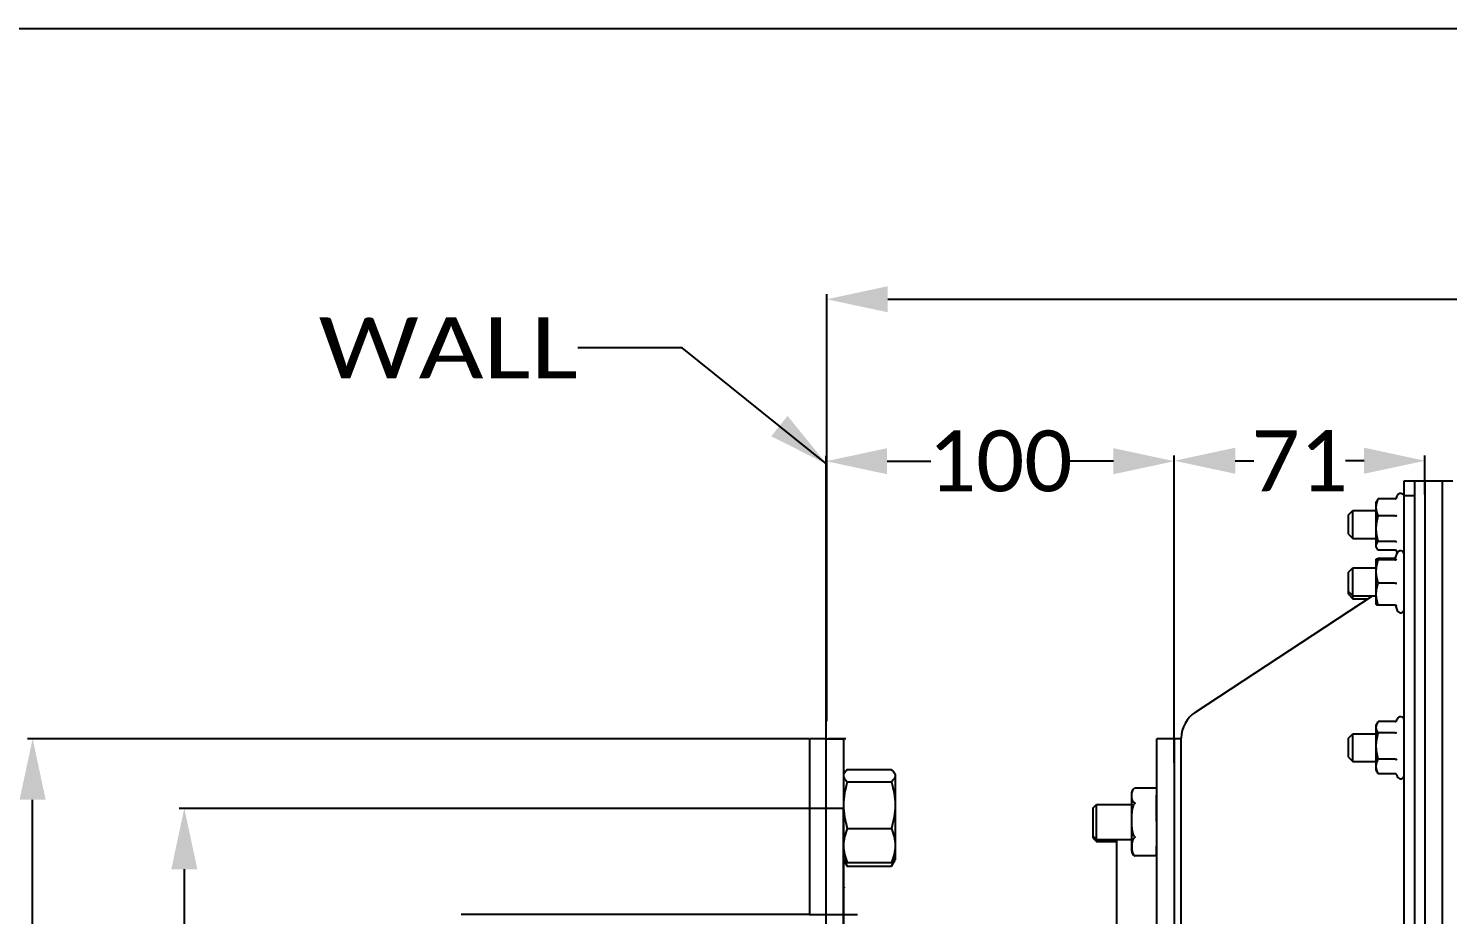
# Model space of a CAD drawing. Header units: millimetres. Extents: x 233 to 4124, y -943 to 2529.
# Drawn here: x 1092.4 to 1500, y 2274.1 to 2528.5 of the extents above; entities that cross this region are included whole.
import ezdxf
from ezdxf.enums import TextEntityAlignment as Align

# ---------------------------------------------------------------- set-up
doc = ezdxf.new("R2010")
doc.units = ezdxf.units.MM
doc.header["$LTSCALE"] = 115.5
doc.header["$PDMODE"] = 3
doc.header["$PDSIZE"] = 8
doc.layers.get('0').update_dxf_attribs({"linetype": 'CONTINUOUS'})
doc.layers.get('Defpoints').update_dxf_attribs({"linetype": 'CONTINUOUS'})
doc.layers.add('00_BUW_DATUM', color=7, linetype='CONTINUOUS')
doc.styles.get("Standard").update_dxf_attribs({"font": 'calibri.ttf'})
doc.dimstyles.new('DIMSTYLE_1', dxfattribs={"dimtxt": 17.5, "dimasz": 17.5, "dimexe": 1.5, "dimexo": 1, "dimgap": 0.875, "dimtad": 1, "dimdec": 0, "dimdsep": 46, "dimtxsty": 'Standard', "dimblk": '_FILLED', "dimblk1": '_FILLED', "dimblk2": '_FILLED', "dimcen": 0.09, "dimazin": 2, "dimtp": 0.01, "dimtm": 0.01, "dimtfac": 1, "dimtdec": 0, "dimtofl": 0, "dimtmove": 0, "dimatfit": 3, "dimldrblk": '_FILLED', "dimfxl": 1, "dimtolj": 1, "dimarcsym": 0})
doc.dimstyles.new('DIMSTYLE_3', dxfattribs={"dimtxt": 17.5, "dimasz": 17.5, "dimexe": 1.5, "dimexo": 1, "dimgap": 0.875, "dimtad": 1, "dimdsep": 46, "dimtxsty": 'Standard', "dimblk": '_FILLED', "dimblk1": '_FILLED', "dimblk2": '_FILLED', "dimcen": 0.09, "dimazin": 2, "dimtp": 0.01, "dimtm": 0.01, "dimtfac": 1, "dimtofl": 0, "dimtmove": 0, "dimatfit": 3, "dimldrblk": '_FILLED', "dimfxl": 1, "dimtolj": 1, "dimarcsym": 0})
doc.dimstyles.get("Standard").update_dxf_attribs({"dimtxt": 17.5, "dimasz": 17.5, "dimexe": 1.5, "dimexo": 1, "dimtad": 1, "dimdsep": 46, "dimtxsty": 'Standard', "dimblk": '_FILLED', "dimblk1": '_FILLED', "dimblk2": '_FILLED', "dimcen": 0.09, "dimazin": 2, "dimtol": 1, "dimtp": 0.01, "dimtm": 0.01, "dimtfac": 1, "dimtofl": 0, "dimtmove": 0, "dimatfit": 3, "dimldrblk": '_FILLED', "dimfxl": 1, "dimtolj": 1, "dimarcsym": 0})

# ---------------------------------------------------------------- blocks, each defined once
blk = doc.blocks.new('_FILLED')
at = {"color": 0, "linetype": 'ByBlock'}
blk.add_solid([(0, 0), (-1, 0.214), (-1, -0.214)], dxfattribs=at)
blk = doc.blocks.new('*D1')
at = {"color": 0, "linetype": 'Continuous', "lineweight": -2}
for p, q in [((1321.74, 2329.59), (1321.74, 2452.27)), ((1339.24, 2450.77), (1963.09, 2450.77)), ((1980.59, 2379.57), (1980.59, 2452.27))]:
    blk.add_line(p, q, dxfattribs=at)
at = {"layer": 'Defpoints', "color": 0}
for p in [(1980.59, 2450.77), (1980.59, 2378.57), (1321.74, 2328.59)]:
    blk.add_point(p, dxfattribs=at)
at = {"color": 0, "linetype": 'ByBlock', "lineweight": -2, "xscale": 17.5, "yscale": 17.5, "zscale": 17.5, "rotation": 180}
blk.add_blockref('_FILLED', (1321.74, 2450.77), dxfattribs=at)
at = {"color": 0, "linetype": 'ByBlock', "lineweight": -2, "xscale": 17.5, "yscale": 17.5, "zscale": 17.5}
blk.add_blockref('_FILLED', (1980.59, 2450.77), dxfattribs=at)
at = {"color": 0, "insert": (1670.66, 2474.98), "char_height": 17.5, "attachment_point": 2, "line_spacing_factor": 0.9}
blk.add_mtext('\\A1;659', dxfattribs=at)
blk = doc.blocks.new('*D8')
at = {"color": 0, "linetype": 'Continuous', "lineweight": -2}
for p, q in [((1316.54, 2324.59), (1092.1, 2324.59)), ((1093.6, 2022.09), (1093.6, 2307.09)), ((1316.54, 2004.59), (1092.1, 2004.59))]:
    blk.add_line(p, q, dxfattribs=at)
at = {"layer": 'Defpoints', "color": 0}
for p in [(1093.6, 2324.59), (1317.54, 2324.59), (1317.54, 2004.59)]:
    blk.add_point(p, dxfattribs=at)
at = {"color": 0, "linetype": 'ByBlock', "lineweight": -2, "xscale": 17.5, "yscale": 17.5, "zscale": 17.5}
for p, rotation in [((1093.6, 2324.59), 90), ((1093.6, 2004.59), 270)]:
    blk.add_blockref('_FILLED', p, dxfattribs=dict(at, rotation=rotation))
at = {"color": 0, "insert": (1069.39, 2176.26), "char_height": 17.5, "attachment_point": 2, "rotation": 90, "line_spacing_factor": 0.9}
blk.add_mtext('\\A1;%%c320', dxfattribs=at)
blk = doc.blocks.new('*D24')
at = {"color": 0, "linetype": 'Continuous', "lineweight": -2}
for p, q in [((1296.54, 2304.59), (1135.67, 2304.59)), ((1137.17, 2287.09), (1137.17, 2042.09)), ((1346.16, 2024.59), (1135.67, 2024.59))]:
    blk.add_line(p, q, dxfattribs=at)
at = {"layer": 'Defpoints', "color": 0}
for p in [(1297.54, 2304.59), (1137.17, 2024.59), (1347.16, 2024.59)]:
    blk.add_point(p, dxfattribs=at)
at = {"color": 0, "linetype": 'ByBlock', "lineweight": -2, "xscale": 17.5, "yscale": 17.5, "zscale": 17.5}
for p, rotation in [((1137.17, 2304.59), 90), ((1137.17, 2024.59), 270)]:
    blk.add_blockref('_FILLED', p, dxfattribs=dict(at, rotation=rotation))
at = {"color": 0, "insert": (1112.97, 2176.61), "char_height": 17.5, "attachment_point": 2, "rotation": 90, "line_spacing_factor": 0.9}
blk.add_mtext('\\A1;%%c280', dxfattribs=at)
blk = doc.blocks.new('*D28')
at = {"color": 0, "lineweight": -2}
for p, q in [((1321.54, 2314.96), (1321.54, 2405.77)), ((1421.54, 2317.64), (1421.54, 2405.77)), ((1339.04, 2404.27), (1351.61, 2404.27)), ((1404.04, 2404.27), (1391.48, 2404.27))]:
    blk.add_line(p, q, dxfattribs=at)
at = {"layer": 'Defpoints', "color": 0}
for p in [(1421.54, 2404.27), (1421.54, 2316.64), (1321.54, 2313.96)]:
    blk.add_point(p, dxfattribs=at)
at = {"color": 0, "linetype": 'ByBlock', "lineweight": -2, "xscale": 17.5, "yscale": 17.5, "zscale": 17.5, "rotation": 180}
blk.add_blockref('_FILLED', (1321.54, 2404.27), dxfattribs=at)
at = {"color": 0, "linetype": 'ByBlock', "lineweight": -2, "xscale": 17.5, "yscale": 17.5, "zscale": 17.5}
blk.add_blockref('_FILLED', (1421.54, 2404.27), dxfattribs=at)
at = {"color": 0, "insert": (1371.54, 2404.27), "char_height": 17.5, "attachment_point": 5}
blk.add_mtext('\\A1;\\A1;100', dxfattribs=at)
blk = doc.blocks.new('*D29')
at = {"color": 0, "lineweight": -2}
for p, q in [((1421.54, 2317.64), (1421.54, 2405.9)), ((1493.54, 2394.7), (1493.54, 2405.9)), ((1439.04, 2404.4), (1444.36, 2404.4)), ((1476.04, 2404.4), (1470.73, 2404.4))]:
    blk.add_line(p, q, dxfattribs=at)
at = {"layer": 'Defpoints', "color": 0}
for p in [(1421.54, 2404.4), (1493.54, 2393.7), (1421.54, 2316.64)]:
    blk.add_point(p, dxfattribs=at)
at = {"color": 0, "linetype": 'ByBlock', "lineweight": -2, "xscale": 17.5, "yscale": 17.5, "zscale": 17.5, "rotation": 180}
blk.add_blockref('_FILLED', (1421.54, 2404.4), dxfattribs=at)
at = {"color": 0, "linetype": 'ByBlock', "lineweight": -2, "xscale": 17.5, "yscale": 17.5, "zscale": 17.5}
blk.add_blockref('_FILLED', (1493.54, 2404.4), dxfattribs=at)
at = {"color": 0, "insert": (1457.54, 2404.4), "char_height": 17.5, "attachment_point": 5}
blk.add_mtext('\\A1;\\A1;71', dxfattribs=at)

msp = doc.modelspace()

# ---------------------------------------------------------------- linework, layer by layer
at = {"linetype": 'Continuous'}
for p, q in [((233.36653, 2528.53946), (2074.57413, 2528.53946)), ((1487.5411, 1930.59056), (1487.5411, 2398.59056)), ((1487.5411, 2398.59056), (1498.5411, 2398.59056)), ((1490.5411, 2398.59056), (1490.5411, 1930.59056)), ((1493.5411, 2398.59056), (1493.5411, 1930.59056)), ((1498.5411, 1930.58285), (1498.5411, 2398.59827)), ((1498.5411, 2398.59827), (1501.5411, 2398.59827)), ((1479.5411, 2392.58772), (1479.76742, 2392.97973)), ((1484.93404, 2393.46561), (1480.12165, 2393.46561)), ((1485.33388, 2393.6669), (1485.57672, 2394.3341)), ((1485.41562, 2393.77818), (1485.45498, 2393.86502)), ((1490.5411, 2394.3225), (1487.5411, 2394.3225)), ((1471.5411, 2388.83772), (1472.7911, 2390.08772)), ((1472.7911, 2382.08772), (1472.7911, 2390.08772)), ((1472.7911, 2390.08772), (1479.5411, 2390.08772)), ((1479.5411, 2379.58772), (1479.5411, 2392.58772)), ((1471.5411, 2383.33772), (1471.5411, 2388.83772)), ((1484.93404, 2388.58292), (1480.12165, 2388.58292)), ((1471.5411, 2383.33772), (1472.7911, 2382.08772)), ((1472.7911, 2382.08772), (1479.5411, 2382.08772)), ((1484.93404, 2381.20503), (1480.12165, 2381.20503)), ((1479.5411, 2379.58772), (1479.76742, 2379.19572)), ((1484.93404, 2378.70983), (1480.12165, 2378.70983)), ((1485.06458, 2376.49567), (1485.57672, 2377.90277)), ((1485.21458, 2378.83635), (1485.56555, 2377.87206)), ((1485.21522, 2378.83685), (1485.21537, 2378.83643)), ((1471.5411, 2372.40639), (1472.7911, 2373.65639)), ((1472.7911, 2364.79811), (1472.7911, 2373.65639)), ((1472.7911, 2373.65639), (1479.5411, 2373.65639)), ((1479.5411, 2376.14699), (1479.54667, 2376.16582)), ((1479.5411, 2363.1564), (1479.5411, 2376.14699)), ((1484.93404, 2376.34881), (1480.12165, 2376.34881)), ((1484.93404, 2375.94518), (1480.12165, 2375.94518)), ((1485.06488, 2376.49555), (1485.06444, 2376.49438)), ((1471.5411, 2366.04811), (1471.5411, 2372.40639)), ((1484.93404, 2369.25277), (1480.12165, 2369.25277)), ((1427.60074, 2332.25659), (1478.45953, 2365.65639)), ((1471.5411, 2366.90639), (1472.7911, 2365.65639)), ((1471.5411, 2366.04811), (1472.7911, 2364.79811)), ((1472.7911, 2365.65639), (1479.5411, 2365.65639)), ((1472.7911, 2364.79811), (1477.1526, 2364.79811)), ((1479.5411, 2363.1564), (1479.54653, 2363.14698)), ((1484.93404, 2362.96399), (1480.12165, 2362.96399)), ((1485.06487, 2362.81725), (1485.06444, 2362.81841)), ((1485.06458, 2362.81713), (1485.57672, 2361.41003)), ((1479.5411, 2328.50566), (1479.949, 2329.21216)), ((1479.5411, 2315.50566), (1479.5411, 2328.50566)), ((1479.94902, 2329.21216), (1480.12165, 2329.48892)), ((1484.93404, 2329.48892), (1480.12165, 2329.48892)), ((1485.33776, 2329.59548), (1485.57672, 2330.25203)), ((1485.34083, 2329.60266), (1485.33833, 2329.59575)), ((1316.73652, 2324.59571), (1316.73652, 2274.09571)), ((1321.73652, 2324.59571), (1316.73652, 2324.59571)), ((1321.5411, 2004.59056), (1321.5411, 2324.59056)), ((1321.5411, 2324.59056), (1326.5411, 2324.59056)), ((1327.19842, 2324.59056), (1322.19842, 2324.59056)), ((1326.5411, 2324.59056), (1326.5411, 2004.59056)), ((1416.5411, 2004.59056), (1416.5411, 2324.59056)), ((1423.5411, 2324.59056), (1416.5411, 2324.59056)), ((1421.5411, 2324.59056), (1421.5411, 2004.59056)), ((1423.5411, 2004.44735), (1423.5411, 2324.73377)), ((1471.5411, 2324.75565), (1472.7911, 2326.00565)), ((1471.5411, 2319.25565), (1471.5411, 2324.75565)), ((1472.7911, 2318.00565), (1472.7911, 2326.00565)), ((1472.7911, 2326.00565), (1479.5411, 2326.00565)), ((1484.93404, 2326.24792), (1480.12165, 2326.24792)), ((1471.5411, 2319.25565), (1472.7911, 2318.00565)), ((1472.7911, 2318.00565), (1479.5411, 2318.00565)), ((1484.93404, 2318.76466), (1480.12165, 2318.76466)), ((1479.5411, 2315.50566), (1479.949, 2314.79916)), ((1479.94901, 2314.79916), (1480.12165, 2314.5224)), ((1484.93404, 2314.5224), (1480.12165, 2314.5224)), ((1485.41878, 2314.19323), (1485.57672, 2313.75929)), ((1485.45498, 2314.11729), (1485.44306, 2314.14769)), ((1409.3411, 2292.26896), (1409.3411, 2309.09887)), ((1409.36236, 2309.03949), (1409.36312, 2309.0496)), ((1409.36236, 2309.03949), (1409.3634, 2309.04959)), ((1416.46078, 2310.43532), (1410.22141, 2310.43532)), ((1416.3411, 2308.41147), (1416.3411, 2300.91801)), ((1416.3411, 2308.41147), (1416.5411, 2308.41147)), ((1416.5411, 2307.92921), (1416.3411, 2307.92921)), ((1398.2411, 2304.76391), (1399.1611, 2305.68391)), ((1398.2411, 2296.03431), (1398.2411, 2304.76391)), ((1399.1611, 2295.11431), (1399.1611, 2305.68391)), ((1399.1611, 2305.68391), (1409.3411, 2305.68391)), ((1416.3411, 2306.93391), (1416.5411, 2306.93391)), ((1416.5411, 2300.91801), (1416.3411, 2300.91801)), ((1398.2411, 2296.60391), (1399.1611, 2295.68391)), ((1398.2411, 2296.03431), (1399.1611, 2295.11431)), ((1399.1611, 2295.68391), (1409.3411, 2295.68391)), ((1405.00474, 2226.53188), (1405.00474, 2295.68391)), ((1399.1611, 2295.11431), (1405.00474, 2295.11431)), ((1416.3411, 2293.74459), (1416.3411, 2290.9325)), ((1416.3411, 2293.74459), (1416.5411, 2293.74459)), ((1416.5411, 2293.20451), (1416.3411, 2293.20451)), ((1416.3411, 2290.9325), (1410.22141, 2290.9325)), ((1316.73652, 2274.09571), (1216.73652, 2274.09571)), ((1316.73652, 2274.09571), (1330.5411, 2274.09059))]:
    msp.add_line(p, q, dxfattribs=at)
for p, q in [((1326.5411, 2304.59056), (1250.01578, 2304.59056)), ((1326.5411, 2164.59056), (1326.5411, 2304.59056)), ((1326.5411, 2164.59056), (1326.5411, 2304.59056))]:
    msp.add_line(p, q)
for points in [[(1484.93274, 2376.31401), (1484.93085, 2376.31298), (1484.95235, 2376.32884), (1485.00854, 2376.38938), (1485.06444, 2376.49438)], [(1485.06444, 2362.81841), (1485.00853, 2362.92341), (1484.97539, 2362.95912)]]:
    msp.add_lwpolyline(points, dxfattribs=at)
for centre, radius, start, end in [((1484.83873, 2394.09027), 0.6559, 319.4743961, 331.5813407), ((1486.52837, 2393.98772), 1.01272, 40, 160), ((1486.52837, 2377.5564), 1.01272, 0, 160), ((1486.52837, 2378.18772), 1.01272, 341.7117768, 0), ((1484.9338, 2376.85262), 0.50383, 270.0013053, 274.7801386), ((1486.52837, 2361.7564), 1.01272, 200, 0), ((1432.5411, 2324.73377), 9, 123.2935633, 180), ((1486.52837, 2329.90566), 1.01272, 0, 160), ((1484.80977, 2313.88186), 0.68682, 22.7724884, 27.0800185), ((1486.52837, 2314.10566), 1.01272, 200, 0), ((1410.8211, 2309.09887), 1.48, 146.9263773, 180), ((1413.47082, 2308.73476), 4.11974, 174.9683316, 175.6170719), ((1410.71078, 2309.24835), 1.29794, 149.8136009, 150.5211396), ((1410.8211, 2292.26896), 1.48, 180, 227.2773948)]:
    msp.add_arc(centre, radius, start, end, dxfattribs=at)
for points, knots in [([(1479.5411, 2391.02427), (1479.5411, 2391.43886), (1479.6566, 2392.28228), (1479.94864, 2393.07571), (1480.12165, 2393.46561)], [0, 0, 0, 0, 0.492880169, 1, 1, 1, 1]), ([(1480.12165, 2393.46561), (1480.08734, 2393.4261), (1479.95864, 2393.27239), (1479.84179, 2393.10809), (1479.76778, 2392.9797)], [0, 0, 0, 0, 0.2609622, 1, 1, 1, 1]), ([(1484.93404, 2393.46561), (1485.01081, 2393.46559), (1485.16562, 2393.50617), (1485.28747, 2393.60594), (1485.33729, 2393.66407)], [0, 0, 0, 0, 0.500707042, 1, 1, 1, 1]), ([(1480.12165, 2388.58292), (1479.94864, 2388.97282), (1479.65679, 2389.76629), (1479.5411, 2390.60967), (1479.5411, 2391.02427)], [0, 0, 0, 0, 0.507114681, 1, 1, 1, 1]), ([(1479.5411, 2384.89397), (1479.5411, 2385.51763), (1479.65251, 2386.76742), (1479.94572, 2387.98384), (1480.12165, 2388.58292)], [0, 0, 0, 0, 0.499711905, 1, 1, 1, 1]), ([(1480.12165, 2381.20503), (1479.94572, 2381.8041), (1479.6527, 2383.02056), (1479.5411, 2384.27032), (1479.5411, 2384.89397)], [0, 0, 0, 0, 0.500287815, 1, 1, 1, 1]), ([(1484.93381, 2388.58293), (1485.04208, 2388.5829), (1485.19415, 2388.59875), (1485.36671, 2388.65825), (1485.43143, 2388.69649), (1485.45498, 2388.718)], [0, 0, 0, 0, 0.594309454, 0.824918151, 1, 1, 1, 1]), ([(1479.5411, 2379.95743), (1479.5411, 2380.06372), (1479.57039, 2380.28251), (1479.69263, 2380.60038), (1479.8807, 2380.91097), (1480.03661, 2381.10709), (1480.12165, 2381.20503)], [0, 0, 0, 0, 0.227101254, 0.465807522, 0.722871952, 1, 1, 1, 1]), ([(1485.45498, 2380.9407), (1485.41074, 2381.01977), (1485.24866, 2381.15869), (1485.04461, 2381.20503), (1484.93404, 2381.20503)], [0, 0, 0, 0, 0.450364579, 1, 1, 1, 1]), ([(1479.76783, 2379.19575), (1479.69882, 2379.31548), (1479.58528, 2379.5601), (1479.5411, 2379.82839), (1479.5411, 2379.95743)], [0, 0, 0, 0, 0.517122015, 1, 1, 1, 1]), ([(1480.12165, 2378.70983), (1480.08734, 2378.74934), (1479.95866, 2378.90306), (1479.84183, 2379.06736), (1479.76783, 2379.19575)], [0, 0, 0, 0, 0.260967881, 1, 1, 1, 1]), ([(1485.33736, 2378.5112), (1485.28749, 2378.56935), (1485.16557, 2378.6692), (1485.01065, 2378.70987), (1484.93381, 2378.70984)], [0, 0, 0, 0, 0.499258797, 1, 1, 1, 1]), ([(1480.12165, 2375.94518), (1480.0414, 2375.96013), (1479.89887, 2375.98903), (1479.73557, 2376.03046), (1479.63472, 2376.06759), (1479.57943, 2376.09405), (1479.5411, 2376.12528), (1479.5411, 2376.14699)], [0, 0, 0, 0, 0.389964986, 0.693327613, 0.80790219, 0.896263644, 1, 1, 1, 1]), ([(1479.5411, 2372.59898), (1479.5411, 2373.16512), (1479.6532, 2374.30262), (1479.94625, 2375.40339), (1480.12165, 2375.94518)], [0, 0, 0, 0, 0.498530207, 1, 1, 1, 1]), ([(1480.12165, 2369.25277), (1479.94625, 2369.79456), (1479.65339, 2370.89536), (1479.5411, 2372.03284), (1479.5411, 2372.59898)], [0, 0, 0, 0, 0.501468662, 1, 1, 1, 1]), ([(1479.54662, 2376.16582), (1479.55198, 2376.17499), (1479.57105, 2376.19293), (1479.63063, 2376.22686), (1479.74312, 2376.26529), (1479.91561, 2376.30869), (1480.04809, 2376.3351), (1480.12165, 2376.34881)], [0, 0, 0, 0, 0.052216215, 0.124994303, 0.336770358, 0.632286803, 1, 1, 1, 1]), ([(1484.93404, 2375.94518), (1485.04667, 2375.94517), (1485.26684, 2376.01562), (1485.41373, 2376.19068), (1485.45498, 2376.28562)], [0, 0, 0, 0, 0.521080776, 1, 1, 1, 1]), ([(1479.5411, 2366.10838), (1479.5411, 2366.64068), (1479.65372, 2367.71226), (1479.94663, 2368.74477), (1480.12165, 2369.25277)], [0, 0, 0, 0, 0.49765621, 1, 1, 1, 1]), ([(1484.93381, 2369.25279), (1485.04128, 2369.25279), (1485.18834, 2369.24971), (1485.36203, 2369.24059), (1485.42833, 2369.23486), (1485.45498, 2369.23092)], [0, 0, 0, 0, 0.617826349, 0.845133753, 1, 1, 1, 1]), ([(1480.12165, 2362.96399), (1479.94663, 2363.47199), (1479.65391, 2364.50454), (1479.5411, 2365.57609), (1479.5411, 2366.10838)], [0, 0, 0, 0, 0.502342032, 1, 1, 1, 1]), ([(1479.54661, 2363.14698), (1479.55197, 2363.13781), (1479.57102, 2363.11986), (1479.63058, 2363.08593), (1479.74307, 2363.04751), (1479.91558, 2363.00411), (1480.04808, 2362.9777), (1480.12165, 2362.96399)], [0, 0, 0, 0, 0.052186696, 0.124930734, 0.336691695, 0.632253429, 1, 1, 1, 1]), ([(1485.45498, 2362.6017), (1485.42357, 2362.67865), (1485.32439, 2362.82365), (1485.17246, 2362.91422), (1485.08942, 2362.94005)], [0, 0, 0, 0, 0.488699733, 1, 1, 1, 1]), ([(1479.5411, 2327.86842), (1479.5411, 2328.09702), (1479.62345, 2328.57096), (1479.82746, 2329.0011), (1479.94913, 2329.21215)], [0, 0, 0, 0, 0.484110504, 1, 1, 1, 1]), ([(1480.12165, 2326.24792), (1479.95371, 2326.49914), (1479.73389, 2326.89099), (1479.56955, 2327.45103), (1479.5411, 2327.73081), (1479.5411, 2327.86842)], [0, 0, 0, 0, 0.519859075, 0.763268089, 1, 1, 1, 1]), ([(1484.93381, 2329.48891), (1484.99889, 2329.48888), (1485.13019, 2329.51824), (1485.24004, 2329.59322), (1485.28753, 2329.63782)], [0, 0, 0, 0, 0.499750783, 1, 1, 1, 1]), ([(1479.5411, 2322.50629), (1479.5411, 2323.13879), (1479.65242, 2324.40587), (1479.94565, 2325.64005), (1480.12165, 2326.24792)], [0, 0, 0, 0, 0.499866435, 1, 1, 1, 1]), ([(1484.93404, 2326.24792), (1485.04383, 2326.24794), (1485.24052, 2326.28544), (1485.4088, 2326.40587), (1485.45498, 2326.47758)], [0, 0, 0, 0, 0.562800799, 1, 1, 1, 1]), ([(1480.12165, 2318.76466), (1479.94565, 2319.37253), (1479.65261, 2320.60674), (1479.5411, 2321.87379), (1479.5411, 2322.50629)], [0, 0, 0, 0, 0.500133397, 1, 1, 1, 1]), ([(1479.5411, 2316.64353), (1479.5411, 2316.8233), (1479.56889, 2317.18588), (1479.72982, 2317.90923), (1479.9501, 2318.42877), (1480.12165, 2318.76466)], [0, 0, 0, 0, 0.243189505, 0.489764796, 1, 1, 1, 1]), ([(1480.12165, 2314.5224), (1479.95011, 2314.85828), (1479.72994, 2315.37786), (1479.56897, 2316.10119), (1479.5411, 2316.46377), (1479.5411, 2316.64353)], [0, 0, 0, 0, 0.510227968, 0.756807382, 1, 1, 1, 1]), ([(1484.93381, 2318.76468), (1485.0427, 2318.76471), (1485.19749, 2318.74155), (1485.36934, 2318.66513), (1485.43249, 2318.61589), (1485.45498, 2318.5892)], [0, 0, 0, 0, 0.581105485, 0.813743924, 1, 1, 1, 1]), ([(1485.42129, 2314.19453), (1485.37493, 2314.28519), (1485.24085, 2314.44878), (1485.03539, 2314.52245), (1484.93404, 2314.5224)], [0, 0, 0, 0, 0.501170448, 1, 1, 1, 1]), ([(1409.58087, 2306.68766), (1409.48034, 2306.8655), (1409.36973, 2307.26248), (1409.34342, 2307.85942), (1409.34256, 2308.44979), (1409.34776, 2308.84337), (1409.36236, 2309.03949)], [0, 0, 0, 0, 0.257107937, 0.505058875, 0.752486472, 1, 1, 1, 1]), ([(1409.36695, 2309.09609), (1409.37282, 2309.1627), (1409.4035, 2309.43442), (1409.47891, 2309.70668), (1409.58088, 2309.88706)], [0, 0, 0, 0, 0.243998271, 1, 1, 1, 1]), ([(1409.58885, 2309.90097), (1409.6033, 2309.92581), (1409.66811, 2310.02917), (1409.74849, 2310.12289), (1409.81699, 2310.18614)], [0, 0, 0, 0, 0.235590816, 1, 1, 1, 1]), ([(1409.81699, 2310.18614), (1409.83886, 2310.20634), (1409.93784, 2310.2913), (1410.05025, 2310.36049), (1410.14113, 2310.40368)], [0, 0, 0, 0, 0.228281267, 1, 1, 1, 1]), ([(1410.22141, 2310.43532), (1410.21774, 2310.43529), (1410.20776, 2310.43163), (1410.1808, 2310.4222), (1410.1578, 2310.4116), (1410.14113, 2310.40368)], [0, 0, 0, 0, 0.127373041, 0.359497269, 1, 1, 1, 1]), ([(1409.58087, 2297.62286), (1409.50753, 2297.91255), (1409.41455, 2298.50552), (1409.35988, 2299.40091), (1409.34485, 2300.29798), (1409.34289, 2301.19502), (1409.34485, 2302.09206), (1409.35987, 2302.98913), (1409.41452, 2303.88452), (1409.50754, 2304.47749), (1409.58088, 2304.76718)], [0, 0, 0, 0, 0.124944799, 0.249951963, 0.374974616, 0.499999721, 0.625024802, 0.750047571, 0.875054938, 1, 1, 1, 1]), ([(1410.14113, 2306.1711), (1410.01281, 2306.23208), (1409.79535, 2306.37982), (1409.63748, 2306.58752), (1409.58087, 2306.68766)], [0, 0, 0, 0, 0.552589137, 1, 1, 1, 1]), ([(1409.58088, 2304.76718), (1409.6338, 2304.9762), (1409.76713, 2305.3869), (1409.99363, 2305.76427), (1410.14113, 2305.92078)], [0, 0, 0, 0, 0.500635817, 1, 1, 1, 1]), ([(1410.14113, 2306.1711), (1410.16156, 2306.16139), (1410.20161, 2306.13718), (1410.2226, 2306.0911), (1410.2226, 2306.06809)], [0, 0, 0, 0, 0.495686062, 1, 1, 1, 1]), ([(1410.2226, 2306.06809), (1410.2226, 2306.04089), (1410.19837, 2305.9854), (1410.16154, 2305.94244), (1410.14113, 2305.92078)], [0, 0, 0, 0, 0.47755767, 1, 1, 1, 1]), ([(1409.5809, 2295.56414), (1409.44128, 2295.25959), (1409.36512, 2294.75007), (1409.34484, 2294.08744), (1409.34276, 2293.5916), (1409.34483, 2293.09577), (1409.36512, 2292.43314), (1409.44128, 2291.92361), (1409.5809, 2291.61907)], [0, 0, 0, 0, 0.251766062, 0.3759145, 0.499999943, 0.624085383, 0.74823383, 1, 1, 1, 1]), ([(1410.14113, 2296.46938), (1409.99364, 2296.62588), (1409.76718, 2297.00321), (1409.63378, 2297.41385), (1409.58087, 2297.62286)], [0, 0, 0, 0, 0.499362103, 1, 1, 1, 1]), ([(1410.14113, 2296.20102), (1410.00863, 2296.12338), (1409.78609, 2295.93233), (1409.63614, 2295.68463), (1409.5809, 2295.56414)], [0, 0, 0, 0, 0.536743415, 1, 1, 1, 1]), ([(1410.14113, 2296.46938), (1410.16172, 2296.44753), (1410.19929, 2296.40301), (1410.22793, 2296.33289), (1410.2177, 2296.27857), (1410.19165, 2296.23582), (1410.16183, 2296.21314), (1410.14113, 2296.20102)], [0, 0, 0, 0, 0.278523923, 0.542292566, 0.662764415, 0.777497038, 1, 1, 1, 1]), ([(1416.54106, 2296.20102), (1416.52046, 2296.21309), (1416.48078, 2296.24332), (1416.44819, 2296.32101), (1416.48451, 2296.40251), (1416.52053, 2296.44759), (1416.54106, 2296.46938)], [0, 0, 0, 0, 0.222718081, 0.456052028, 0.720764508, 1, 1, 1, 1]), ([(1409.5809, 2291.61907), (1409.63614, 2291.49858), (1409.78609, 2291.25088), (1410.00863, 2291.05983), (1410.14113, 2290.98219)], [0, 0, 0, 0, 0.463256417, 1, 1, 1, 1]), ([(1409.81699, 2291.18168), (1409.83886, 2291.16149), (1409.93784, 2291.07652), (1410.05025, 2291.00734), (1410.14113, 2290.96415)], [0, 0, 0, 0, 0.228281267, 1, 1, 1, 1]), ([(1410.14113, 2290.98219), (1410.1519, 2290.97588), (1410.17209, 2290.96443), (1410.19495, 2290.9509), (1410.21119, 2290.94225), (1410.21657, 2290.9372), (1410.22347, 2290.9349), (1410.22188, 2290.93251), (1410.22141, 2290.93251)], [0, 0, 0, 0, 0.388955117, 0.718114846, 0.845415763, 0.93675416, 0.985106767, 1, 1, 1, 1]), ([(1410.22141, 2290.93251), (1410.21774, 2290.93253), (1410.20776, 2290.9362), (1410.1808, 2290.94563), (1410.1578, 2290.95623), (1410.14113, 2290.96415)], [0, 0, 0, 0, 0.127373041, 0.359497269, 1, 1, 1, 1])]:
    msp.add_open_spline(points, degree=3, knots=knots, dxfattribs=at)
for points in [[(1485.08942, 2362.94005), (1485.03938, 2362.95561), (1484.98644, 2362.96401), (1484.93404, 2362.96399)], [(1485.28753, 2329.63782), (1485.34187, 2329.68884), (1485.38745, 2329.75059), (1485.42138, 2329.81697)]]:
    msp.add_open_spline(points, degree=3, dxfattribs=at)
at = {"layer": '00_BUW_DATUM', "linetype": 'Continuous'}
for p, q in [((1327.61289, 2315.73688), (1340.2693, 2315.73688)), ((1326.5411, 2314.37095), (1326.77587, 2314.77759)), ((1327.61289, 2312.21839), (1340.2693, 2312.21839)), ((1341.10632, 2314.77759), (1341.3411, 2314.37095)), ((1341.3411, 2314.37095), (1341.3411, 2289.82847)), ((1327.61289, 2298.85246), (1340.2693, 2298.85246)), ((1326.5411, 2289.82847), (1327.58968, 2288.01227)), ((1327.58971, 2288.01293), (1327.61289, 2287.97224)), ((1327.5914, 2288.01317), (1327.61289, 2287.97224)), ((1327.61289, 2289.00502), (1340.2693, 2289.00502)), ((1327.61289, 2287.97224), (1340.2693, 2287.97224)), ((1340.2908, 2288.01317), (1340.2693, 2287.97224)), ((1340.29249, 2288.01293), (1340.2693, 2287.97224)), ((1340.29251, 2288.01227), (1341.3411, 2289.82847)), ((1341.10632, 2289.96431), (1341.3411, 2290.37095)), ((1326.5411, 2282.20328), (1326.77587, 2281.79663))]:
    msp.add_line(p, q, dxfattribs=at)
for centre, radius, start, end in [((1334.96199, 2291.66569), 6.39918, 344.5286946, 345.2202533), ((1332.92022, 2283.49802), 6.3992, 194.7797473, 195.4715017)]:
    msp.add_arc(centre, radius, start, end, dxfattribs=at)
for points, knots in [([(1327.61289, 2315.73688), (1327.44324, 2315.58765), (1327.13602, 2315.29178), (1326.87577, 2314.9506), (1326.77588, 2314.77759)], [0, 0, 0, 0, 0.53074251, 1, 1, 1, 1]), ([(1340.2693, 2315.73688), (1340.43895, 2315.58765), (1340.74617, 2315.29178), (1341.00643, 2314.9506), (1341.10632, 2314.77759)], [0, 0, 0, 0, 0.53074251, 1, 1, 1, 1]), ([(1326.5411, 2313.97764), (1326.5411, 2313.82693), (1326.597, 2313.5104), (1326.82653, 2313.06111), (1327.17478, 2312.62557), (1327.45799, 2312.35465), (1327.61289, 2312.21839)], [0, 0, 0, 0, 0.213472858, 0.446031299, 0.707770535, 1, 1, 1, 1]), ([(1327.61289, 2312.21839), (1327.28827, 2311.13366), (1326.74613, 2308.93105), (1326.5411, 2306.66541), (1326.5411, 2305.53542)], [0, 0, 0, 0, 0.500503761, 1, 1, 1, 1]), ([(1341.3411, 2313.97764), (1341.3411, 2313.82693), (1341.28519, 2313.5104), (1341.05566, 2313.06111), (1340.70741, 2312.62557), (1340.4242, 2312.35465), (1340.2693, 2312.21839)], [0, 0, 0, 0, 0.213472858, 0.446031299, 0.707770535, 1, 1, 1, 1]), ([(1340.2693, 2312.21839), (1340.59393, 2311.13366), (1341.13606, 2308.93105), (1341.3411, 2306.66541), (1341.3411, 2305.53542)], [0, 0, 0, 0, 0.500503761, 1, 1, 1, 1]), ([(1341.10632, 2314.77759), (1341.17892, 2314.65185), (1341.29691, 2314.39439), (1341.3411, 2314.1128), (1341.3411, 2313.97764)], [0, 0, 0, 0, 0.517892708, 1, 1, 1, 1]), ([(1326.5411, 2305.53542), (1326.5411, 2304.40544), (1326.74613, 2302.13979), (1327.28827, 2299.93719), (1327.61289, 2298.85246)], [0, 0, 0, 0, 0.499496253, 1, 1, 1, 1]), ([(1341.3411, 2305.53542), (1341.3411, 2304.40544), (1341.13606, 2302.13979), (1340.59393, 2299.93719), (1340.2693, 2298.85246)], [0, 0, 0, 0, 0.499496253, 1, 1, 1, 1]), ([(1327.61289, 2298.85246), (1327.29201, 2298.06248), (1326.75132, 2296.45569), (1326.5411, 2294.7638), (1326.5411, 2293.92874)], [0, 0, 0, 0, 0.505211901, 1, 1, 1, 1]), ([(1340.2693, 2298.85246), (1340.59019, 2298.06248), (1341.13087, 2296.45569), (1341.3411, 2294.7638), (1341.3411, 2293.92874)], [0, 0, 0, 0, 0.505211901, 1, 1, 1, 1]), ([(1326.5411, 2293.92874), (1326.5411, 2293.09367), (1326.75132, 2291.40179), (1327.29201, 2289.79499), (1327.61289, 2289.00502)], [0, 0, 0, 0, 0.494788114, 1, 1, 1, 1]), ([(1341.3411, 2293.92874), (1341.3411, 2293.09367), (1341.13087, 2291.40179), (1340.59019, 2289.79499), (1340.2693, 2289.00502)], [0, 0, 0, 0, 0.494788114, 1, 1, 1, 1]), ([(1326.75291, 2289.95865), (1326.7988, 2289.79283), (1327.0147, 2289.11884), (1327.32569, 2288.4783), (1327.58971, 2288.01293)], [0, 0, 0, 0, 0.243320419, 1, 1, 1, 1]), ([(1327.61289, 2289.00502), (1327.44324, 2289.15425), (1327.13602, 2289.45012), (1326.87577, 2289.79131), (1326.77588, 2289.96431)], [0, 0, 0, 0, 0.53074251, 1, 1, 1, 1]), ([(1340.2693, 2289.00502), (1340.43895, 2289.15425), (1340.74617, 2289.45012), (1341.00643, 2289.79131), (1341.10632, 2289.96431)], [0, 0, 0, 0, 0.53074251, 1, 1, 1, 1]), ([(1341.12929, 2289.95867), (1341.0834, 2289.79285), (1340.8675, 2289.11885), (1340.55651, 2288.47831), (1340.29249, 2288.01293)], [0, 0, 0, 0, 0.243320359, 1, 1, 1, 1])]:
    msp.add_open_spline(points, degree=3, knots=knots, dxfattribs=at)

# ---------------------------------------------------------------- texts
at = {"linetype": 'Continuous', "width": 1.169125}
msp.add_text('WALL', height=17.5, dxfattribs=at).set_placement((1175.78816, 2428.04181), (1250.21423, 2428.04181), align=Align.FIT)

# ---------------------------------------------------------------- dimensions: what is measured, and where the dimension line sits
at = {"linetype": 'Continuous'}
dim = msp.add_linear_dim(base=(1980.5924, 2450.7732), p1=(1321.73652, 2328.59056), p2=(1980.5924, 2378.57106), dimstyle='DIMSTYLE_1', dxfattribs=at)
dim.commit()
dim.dimension.update_dxf_attribs({"geometry": '*D1', "text_midpoint": (1670.65846, 2450.7732), "dimtype": 160})
for base, p1, text, picture, middle in [((1421.5411, 2404.26948), (1321.5411, 2313.95817), '\\A1;100', '*D28', (1371.5411, 2404.26948)), ((1421.5411, 2404.40062), (1493.5411, 2393.70035), '\\A1;71', '*D29', (1457.5411, 2404.40062))]:
    dim = msp.add_linear_dim(base=base, p1=p1, p2=(1421.5411, 2316.63874), text=text, dimstyle='Standard', override={"dimtad": 0, "dimtih": 1, "dimtoh": 1, "dimdec": 4, "dimzin": 0, "dimtxsty": 'Standard', "dimcen": 18.9, "dimadec": 0, "dimazin": 0, "dimtdec": 4, "dimtzin": 0})
    dim.commit()
    dim.dimension.update_dxf_attribs({"geometry": picture, "text_midpoint": middle})
dim = msp.add_linear_dim(base=(1093.5968, 2324.59056), p1=(1317.5411, 2004.59056), p2=(1317.5411, 2324.59056), angle=90, text='%%c<>', dimstyle='DIMSTYLE_3', dxfattribs=at)
dim.commit()
dim.dimension.update_dxf_attribs({"geometry": '*D8', "text_midpoint": (1093.5968, 2176.25723), "dimtype": 160})
dim = msp.add_linear_dim(base=(1137.17448, 2024.59056), p1=(1297.5411, 2304.59056), p2=(1347.1579, 2024.59056), angle=270, text='%%c280', dimstyle='DIMSTYLE_3', override={"dimtxsty": 'Standard'}, dxfattribs=at)
dim.commit()
dim.dimension.update_dxf_attribs({"geometry": '*D24', "text_midpoint": (1137.17448, 2176.60988), "dimtype": 160})

# ---------------------------------------------------------------- leaders
msp.add_leader([(1321.73652, 2403.38201), (1280.21423, 2436.79181), (1250.21423, 2436.79181)], dimstyle='Standard', override={"dimtad": 0}, dxfattribs=at)

doc.saveas('drawing.dxf')
